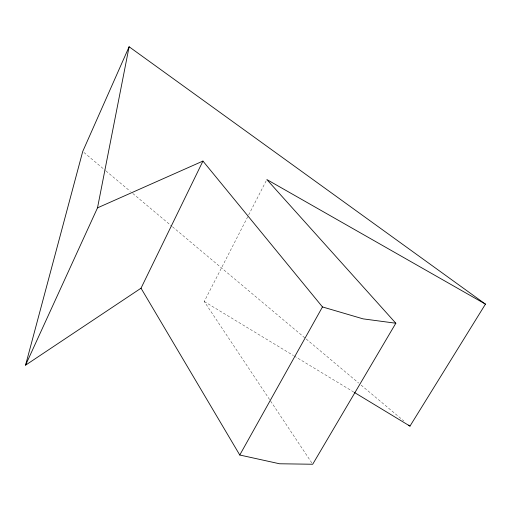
<?xml version="1.0" encoding="UTF-8"?>
<svg xmlns="http://www.w3.org/2000/svg" width="511" height="511" viewBox="0 0 511 511"><rect width="100%" height="100%" fill="white"/><g stroke="black" fill="none" stroke-linecap="round" stroke-linejoin="round"><path stroke-width="0.38" stroke-dasharray="2.56 1.92" d="M311.819 462.915L204.253 301.509L248.282 215.706M248.646 214.997L266.48 180.255M204.253 301.509L293.486 355.56M294.17 355.975L353.433 391.873M83.957 152.476L105.323 170.412M105.937 170.923L130.356 191.421M132.796 193.471L171.868 226.264M172.482 226.775L305.572 338.493M306.185 339.004L358.684 383.071M361.13 385.122L403.862 420.994"/><path stroke-width="0.77" d="M141.017 288.204L239.774 455.02L279.562 463.771L312.7 464.243L395.827 323.233L363.065 318.858L322.467 306.939L202.95 161.067L141.017 288.204L25.55 365.186L97.505 207.856L129.111 46.757L485.45 304.134L409.969 426.117L354.11 392.282M25.55 365.186L82.737 151.448L129.111 46.757M239.774 455.02L322.467 306.939M97.505 207.856L202.95 161.067M485.45 304.134L266.844 179.546L395.827 323.233M408.749 425.095L409.969 426.117"/></g></svg>
